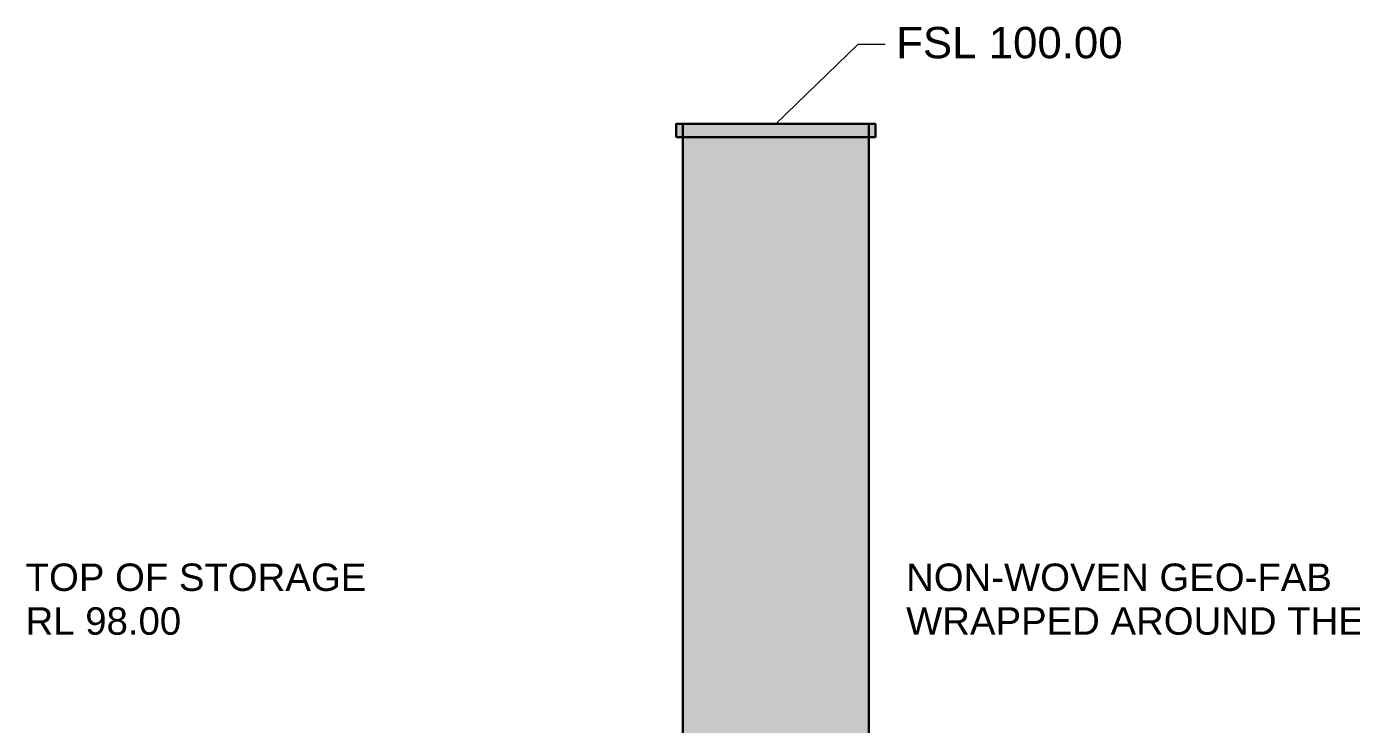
# Model space of a CAD drawing. Header units: millimetres. Extents: x -1812 to 9712, y -2698 to 3255.
# Drawn here: x 2763 to 7033, y 843 to 3094 of the extents above; entities that cross this region are included whole.
import ezdxf

# ---------------------------------------------------------------- set-up
doc = ezdxf.new("R2010")
doc.units = ezdxf.units.MM
for name, color, linetype in [('ANNOTATIONS', 7, 'Continuous'), ('LEADERS', 7, 'Continuous'), ('MANHOLES', 7, 'Continuous')]:
    doc.layers.add(name, color=color, linetype=linetype)
doc.styles.add('ARIAL', font='arial.ttf')

msp = doc.modelspace()

# ---------------------------------------------------------------- linework, layer by layer
at = {"layer": 'LEADERS', "lineweight": 18}
for p, q in [((5442.1, 3035.8), (5177.5, 2780)), ((5530.3, 3035.8), (5442.1, 3035.8))]:
    msp.add_line(p, q, dxfattribs=at)
at = {"layer": 'MANHOLES', "lineweight": 30}
for points in [[(4856.3, 2737.7), (5498.7, 2737.7), (5498.7, 2780), (4856.3, 2780)], [(4856.3, 2737.7), (5498.7, 2737.7), (5498.7, 2780), (4856.3, 2780)], [(4877.5, 780), (5477.5, 780), (5477.5, 2780), (4877.5, 2780)], [(4877.5, 780), (5477.5, 780), (5477.5, 2780), (4877.5, 2780)]]:
    msp.add_lwpolyline(points, close=True, dxfattribs=at)
at = {"layer": 'MANHOLES', "true_color": 0x737373}
msp.add_solid([(4856.3, 2737.7), (5498.7, 2737.7), (4856.3, 2780), (5498.7, 2780)], dxfattribs=at)
msp.add_solid([(4856.3, 2737.7), (5498.7, 2737.7), (4856.3, 2780), (5498.7, 2780)], dxfattribs=at)
at = {"layer": 'MANHOLES', "true_color": 0xb8b8b8}
msp.add_solid([(4877.5, 780), (5477.5, 780), (4877.5, 2780), (5477.5, 2780)], dxfattribs=at)
msp.add_solid([(4877.5, 780), (5477.5, 780), (4877.5, 2780), (5477.5, 2780)], dxfattribs=at)

# ---------------------------------------------------------------- texts
at = {"layer": 'ANNOTATIONS', "style": 'ARIAL'}
for s, height, p in [('FSL 100.00', 101.04, (5565.6, 2991.7)), ('TOP OF STORAGE', 88.406, (2760, 1273.9)), ('NON-WOVEN GEO-FAB', 88.406, (5597.6, 1273.9)), ('RL 98.00', 88.41, (2760, 1132.8)), ('WRAPPED AROUND THE TANK', 88.406, (5597.6, 1132.8))]:
    msp.add_text(s, height=height, dxfattribs=at).set_placement(p)

doc.saveas('drawing.dxf')
